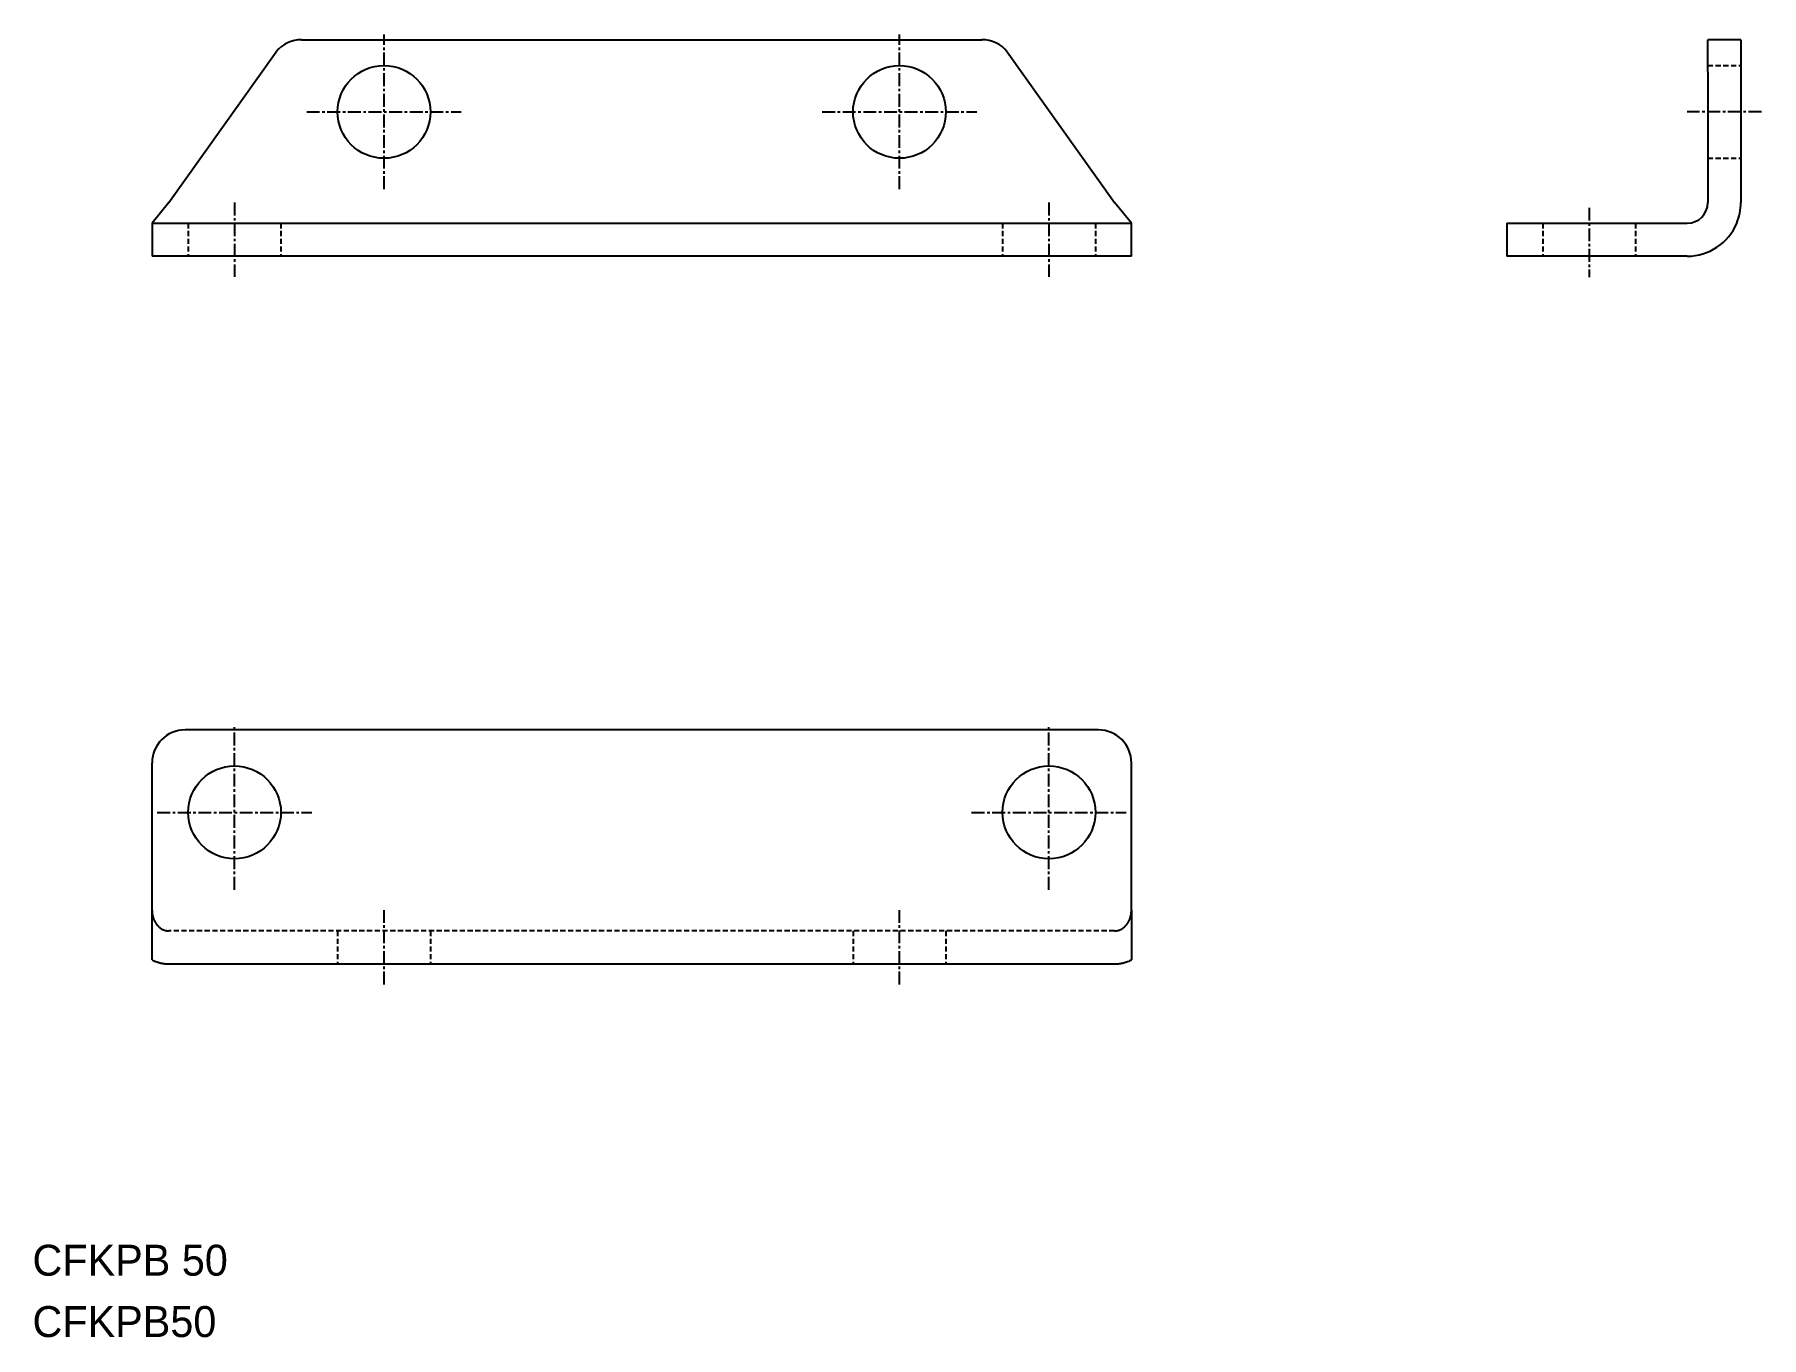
# Model space of a CAD drawing. Extents: x 10 to 177, y 14 to 140.
import ezdxf

# ---------------------------------------------------------------- set-up
doc = ezdxf.new("R2010")
doc.units = 0
doc.linetypes.add('CENTER', pattern=[2, 1.25, -0.25, 0.25, -0.25])
doc.linetypes.add('DASHED', pattern=[0.75, 0.5, -0.25])
doc.layers.get('0').update_dxf_attribs({"linetype": 'CONTINUOUS'})
doc.layers.add('CENTER', color=1, linetype='CENTER')

msp = doc.modelspace()

# ---------------------------------------------------------------- linework, layer by layer
at = {"color": 7, "linetype": 'CONTINUOUS'}
for p, q in [((35.68, 139.65), (101.66, 139.65)), ((175.28, 139.65), (172.08, 139.65)), ((172.08, 136.49), (172.08, 139.65)), ((175.28, 139.65), (175.28, 136.49)), ((22.81, 123.85), (33.21, 138.49)), ((104.13, 138.49), (114.52, 123.85)), ((172.08, 136.49), (172.08, 123.85)), ((175.28, 136.49), (175.28, 123.85)), ((22.81, 123.85), (21.17, 121.85)), ((116.17, 121.85), (114.52, 123.85)), ((21.17, 121.85), (24.37, 121.85)), ((21.17, 121.85), (21.17, 118.65)), ((24.37, 121.85), (112.97, 121.85)), ((112.97, 121.85), (116.17, 121.85)), ((116.17, 118.65), (116.17, 121.85)), ((152.58, 121.85), (170.08, 121.85)), ((152.58, 121.85), (152.58, 118.65)), ((24.37, 118.65), (21.17, 118.65)), ((112.97, 118.65), (24.37, 118.65)), ((116.17, 118.65), (112.97, 118.65)), ((170.08, 118.65), (152.58, 118.65)), ((112.97, 72.7), (24.37, 72.7)), ((21.17, 55.2), (21.17, 69.5)), ((116.17, 55.2), (116.17, 69.5)), ((21.17, 50.4), (21.17, 55.2)), ((116.17, 55.2), (116.17, 50.4)), ((22.81, 50), (114.52, 50))]:
    msp.add_line(p, q, dxfattribs=at)
at = {"color": 3, "linetype": 'DASHED'}
for p, q in [((172.08, 137.15), (175.28, 137.15)), ((172.08, 128.15), (175.28, 128.15)), ((24.67, 121.85), (24.67, 118.65)), ((33.67, 121.85), (33.67, 118.65)), ((103.67, 121.85), (103.67, 118.65)), ((112.67, 121.85), (112.67, 118.65)), ((156.08, 121.85), (156.08, 118.65)), ((165.08, 121.85), (165.08, 118.65)), ((114.52, 53.2), (22.81, 53.2)), ((39.17, 53.2), (39.17, 50)), ((48.17, 53.2), (48.17, 50)), ((89.17, 53.2), (89.17, 50)), ((98.17, 53.2), (98.17, 50))]:
    msp.add_line(p, q, dxfattribs=at)
at = {"color": 7, "linetype": 'CONTINUOUS'}
for centre in [(43.67, 132.65), (93.67, 132.65), (29.17, 64.7), (108.17, 64.7)]:
    msp.add_circle(centre, 4.5, dxfattribs=at)
for centre, radius, start, end in [((35.68, 136.45), 3.2, 90, 140.553), ((101.66, 136.45), 3.2, 39.447, 90), ((170.08, 123.85), 2, 270, 0), ((170.08, 123.85), 5.2, 337.3801, 0), ((170.08, 123.85), 5.2, 270, 337.3801), ((24.37, 69.5), 3.2, 90, 180), ((112.97, 69.5), 3.2, 0, 90), ((23.16, 54.35), 4.42, 243.239, 244.6528), ((23.14, 54.34), 4.4, 244.8563, 246.27), ((23.11, 54.33), 4.39, 246.4854, 247.8991), ((23.09, 54.32), 4.37, 248.1258, 249.5395), ((114.24, 54.32), 4.37, 290.4605, 291.8742), ((114.22, 54.33), 4.39, 292.1009, 293.5146), ((114.2, 54.34), 4.4, 293.73, 295.1437), ((114.18, 54.35), 4.42, 295.3472, 296.761), ((23.07, 54.32), 4.36, 249.7769, 251.1907), ((23.05, 54.31), 4.34, 251.4382, 252.8519), ((23.03, 54.3), 4.33, 253.1088, 254.5225), ((23.01, 54.3), 4.32, 254.7881, 256.2019), ((22.98, 54.29), 4.31, 256.4754, 257.8891), ((22.96, 54.29), 4.3, 258.1697, 259.5834), ((22.94, 54.29), 4.3, 259.8702, 261.284), ((22.92, 54.28), 4.29, 261.5761, 262.9899), ((22.89, 54.28), 4.29, 263.2864, 264.7001), ((22.87, 54.28), 4.28, 265.0001, 266.4139), ((22.85, 54.28), 4.28, 266.7163, 268.1301), ((22.82, 54.28), 4.28, 268.434, 269.8478), ((114.51, 54.28), 4.28, 270.1522, 271.566), ((114.49, 54.28), 4.28, 271.8699, 273.2837), ((114.47, 54.28), 4.28, 273.5861, 274.9999), ((114.44, 54.28), 4.29, 275.2999, 276.7136), ((114.42, 54.28), 4.29, 277.0101, 278.4239), ((114.4, 54.29), 4.3, 278.716, 280.1298), ((114.38, 54.29), 4.3, 280.4166, 281.8303), ((114.35, 54.29), 4.31, 282.1109, 283.5246), ((114.33, 54.3), 4.32, 283.7981, 285.2119), ((114.31, 54.3), 4.33, 285.4775, 286.8912), ((114.29, 54.31), 4.34, 287.1481, 288.5618), ((114.26, 54.32), 4.36, 288.8093, 290.2231)]:
    msp.add_arc(centre, radius, start, end, dxfattribs=at)
at = {"color": 3, "linetype": 'DASHED'}
for centre, radius, start, end in [((23.17, 55.18), 2, 179.5022, 185.1272), ((23.16, 55.15), 1.99, 184.146, 189.771), ((23.16, 55.11), 1.98, 188.8329, 194.4579), ((23.15, 55.08), 1.96, 193.5918, 199.2168), ((23.13, 55.05), 1.94, 198.4509, 204.0759), ((23.12, 55.02), 1.91, 203.4381, 209.0631), ((23.1, 54.99), 1.88, 208.5798, 214.2048), ((23.08, 54.96), 1.85, 213.9005, 219.5255), ((23.05, 54.94), 1.81, 219.4208, 225.0458), ((23.02, 54.92), 1.78, 225.1563, 230.7813), ((114.31, 54.92), 1.78, 309.2187, 314.8437), ((114.28, 54.94), 1.81, 314.9542, 320.5792), ((114.26, 54.96), 1.85, 320.4745, 326.0995), ((114.24, 54.99), 1.88, 325.7952, 331.4202), ((114.22, 55.02), 1.91, 330.9369, 336.5619), ((114.2, 55.05), 1.94, 335.9241, 341.5491), ((114.19, 55.08), 1.96, 340.7832, 346.4082), ((114.18, 55.11), 1.98, 345.5421, 351.1671), ((114.17, 55.15), 1.99, 350.229, 355.854), ((114.17, 55.18), 2, 354.8728, 0.4978), ((23, 54.9), 1.75, 231.1152, 236.7402), ((22.96, 54.88), 1.72, 237.2957, 242.9207), ((22.93, 54.87), 1.69, 243.6846, 249.3096), ((22.9, 54.86), 1.67, 250.2553, 255.8803), ((22.87, 54.85), 1.65, 256.9677, 262.5927), ((22.83, 54.85), 1.65, 263.7705, 269.3955), ((114.5, 54.85), 1.65, 270.6045, 276.2295), ((114.47, 54.85), 1.65, 277.4073, 283.0323), ((114.44, 54.86), 1.67, 284.1197, 289.7447), ((114.4, 54.87), 1.69, 290.6904, 296.3154), ((114.37, 54.88), 1.72, 297.0793, 302.7043), ((114.34, 54.9), 1.75, 303.2598, 308.8848)]:
    msp.add_arc(centre, radius, start, end, dxfattribs=at)
at = {"layer": 'CENTER', "color": 1, "linetype": 'CENTER'}
for p, q in [((43.67, 125.15), (43.67, 140.15)), ((93.67, 125.15), (93.67, 140.15)), ((36.17, 132.65), (51.17, 132.65)), ((86.17, 132.65), (101.17, 132.65)), ((177.28, 132.65), (170.08, 132.65)), ((29.17, 123.85), (29.17, 116.65)), ((108.17, 123.85), (108.17, 116.65)), ((160.58, 123.35), (160.58, 116.63)), ((29.17, 57.2), (29.17, 73.2)), ((108.17, 57.2), (108.17, 73.2)), ((21.67, 64.7), (36.67, 64.7)), ((100.67, 64.7), (115.67, 64.7)), ((43.67, 48), (43.67, 55.2)), ((93.67, 48), (93.67, 55.2))]:
    msp.add_line(p, q, dxfattribs=at)

# ---------------------------------------------------------------- texts
at = {"color": 7, "linetype": 'CONTINUOUS'}
for s, p in [('CFKPB 50', (9.57, 19.76)), ('CFKPB50', (9.57, 13.81))]:
    msp.add_text(s, height=3, dxfattribs=at).set_placement(p)

doc.saveas('drawing.dxf')
